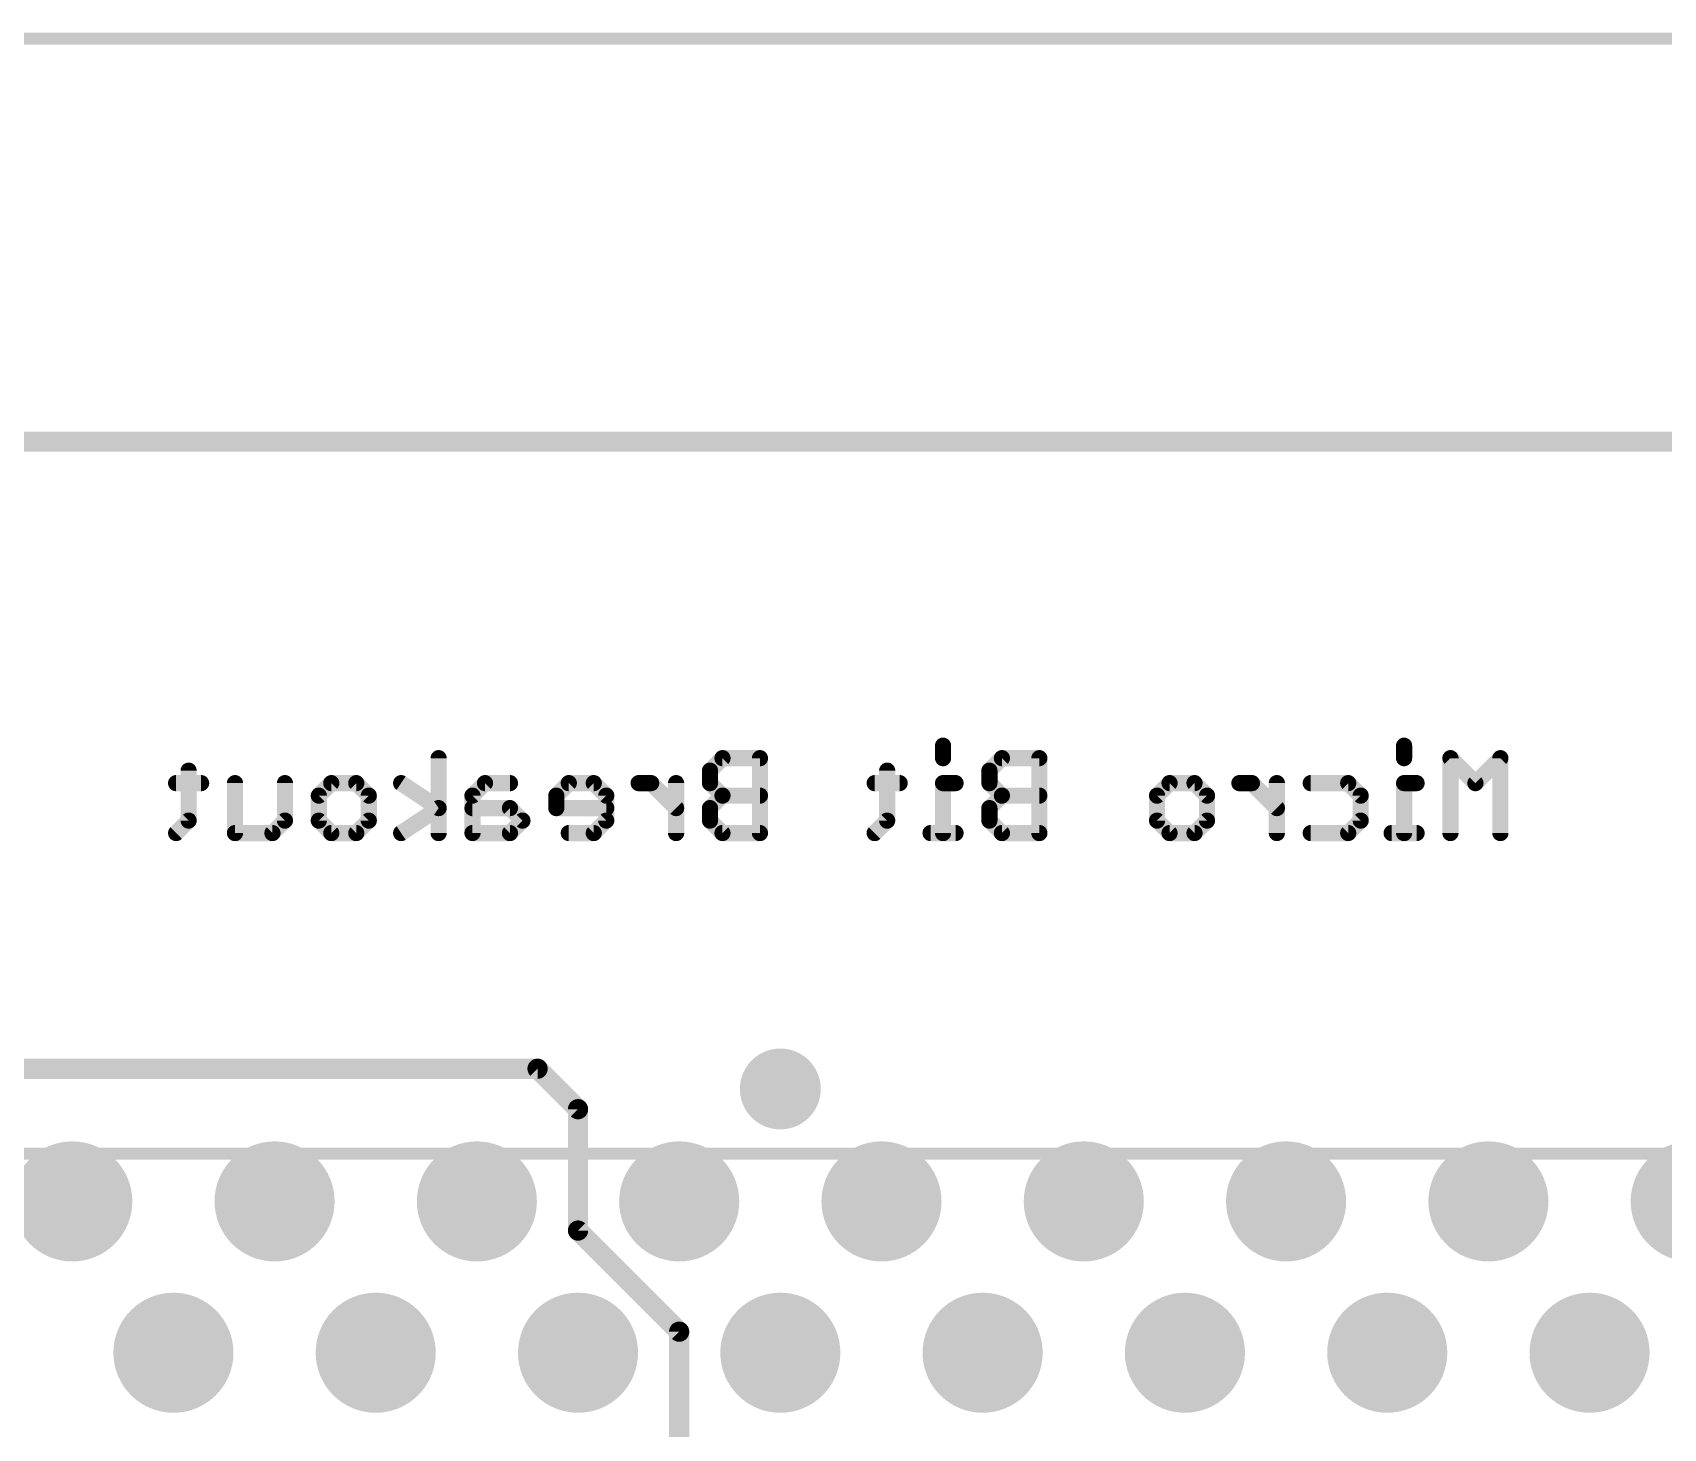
# Model space of a CAD drawing. Extents: x -38 to 87, y -12 to 48.
# Drawn here: x 24.27 to 44.74, y 10.47 to 28 of the extents above; entities that cross this region are included whole.
import ezdxf

# ---------------------------------------------------------------- set-up
doc = ezdxf.new("R2010")
doc.units = 0
for name, color, linetype in [('1', 12, 'CONTINUOUS'), ('16', 132, 'CONTINUOUS'), ('17', 110, 'CONTINUOUS'), ('18', 110, 'CONTINUOUS'), ('20', 53, 'CONTINUOUS'), ('22', 40, 'CONTINUOUS'), ('51', 53, 'CONTINUOUS')]:
    doc.layers.add(name, color=color, linetype=linetype)

# ---------------------------------------------------------------- blocks, each defined once
blk = doc.blocks.new('ROUNDP')
at = {"const_width": 0.5}
blk.add_lwpolyline([(0, -0.25, 1), (0, 0.25, 1), (0, -0.25)], format="xyb", dxfattribs=at)
blk = doc.blocks.new('ROUNDV')
at = {"const_width": 0.5}
blk.add_lwpolyline([(0, -0.25, 1), (0, 0.25, 1), (0, -0.25)], format="xyb", dxfattribs=at)

msp = doc.modelspace()

# ---------------------------------------------------------------- linework, layer by layer
at = {"layer": '1', "const_width": 0.254}
msp.add_lwpolyline([(68.58, 22.86), (0, 22.86)], dxfattribs=at)
at = {"layer": '16', "const_width": 0.254}
for points in [[(68.58, 22.86), (0, 22.86)], [(30.607, 14.986), (8.509, 14.986)], [(31.115, 14.478), (30.607, 14.986)], [(31.115, 12.954), (31.115, 14.478)], [(32.385, 11.684), (31.115, 12.954)], [(32.385, 9.52), (32.385, 11.684)]]:
    msp.add_lwpolyline(points, dxfattribs=at)
at = {"layer": '16', "const_width": 0.127}
for points in [[(30.6519, 15.0309, 1), (30.5621, 14.9411)], [(30.607, 14.9225, 1), (30.607, 15.0495)], [(31.1785, 14.478, 1), (31.0515, 14.478)], [(31.0701, 14.4331, 1), (31.1599, 14.5229)], [(31.1599, 12.9989, 1), (31.0701, 12.9091)], [(31.0515, 12.954, 1), (31.1785, 12.954)], [(32.4485, 11.684, 1), (32.3215, 11.684)], [(32.3401, 11.6391, 1), (32.4299, 11.7289)]]:
    msp.add_lwpolyline(points, format="xyb", dxfattribs=at)
at = {"layer": '20', "const_width": 0.2032}
msp.add_lwpolyline([(67.31, 22.86), (1.27, 22.86)], dxfattribs=at)
at = {"layer": '22', "const_width": 0.2032}
for points in [[(35.698, 19.0425), (35.698, 18.8857)], [(41.4866, 19.0425), (41.4866, 18.8857)], [(29.3646, 17.9451), (29.3646, 18.8857)], [(32.9288, 18.8857), (32.772, 18.7289)], [(33.3991, 18.8857), (32.9288, 18.8857)], [(33.3991, 17.9451), (33.3991, 18.8857)], [(36.437, 18.8857), (36.2802, 18.7289)], [(36.9073, 18.8857), (36.437, 18.8857)], [(36.9073, 17.9451), (36.9073, 18.8857)], [(42.3822, 18.5722), (42.0687, 18.8857)], [(42.0687, 18.8857), (42.0687, 17.9451)], [(42.6958, 18.8857), (42.3822, 18.5722)], [(42.6958, 17.9451), (42.6958, 18.8857)], [(26.3827, 18.5722), (26.0691, 18.5722)], [(26.2259, 18.7289), (26.2259, 18.1019)], [(26.8081, 17.9451), (26.8081, 18.5722)], [(27.4351, 18.5722), (27.4351, 18.1019)], [(27.8605, 18.4154), (28.0173, 18.5722)], [(28.0173, 18.5722), (28.3308, 18.5722)], [(28.3308, 18.5722), (28.4876, 18.4154)], [(29.3646, 18.2586), (28.8943, 18.5722)], [(29.9468, 18.5722), (29.79, 18.4154)], [(30.2603, 18.5722), (29.9468, 18.5722)], [(30.9993, 18.5722), (30.8425, 18.4154)], [(31.3128, 18.5722), (30.9993, 18.5722)], [(31.4696, 18.4154), (31.3128, 18.5722)], [(32.0331, 18.5722), (31.8763, 18.5722)], [(32.3466, 18.2586), (32.0331, 18.5722)], [(32.3466, 17.9451), (32.3466, 18.5722)], [(32.772, 18.7289), (32.772, 18.5722)], [(32.772, 18.5722), (32.9288, 18.4154)], [(35.1532, 18.5722), (34.8396, 18.5722)], [(34.9964, 18.7289), (34.9964, 18.1019)], [(35.8548, 18.5722), (35.698, 18.5722)], [(35.698, 18.5722), (35.698, 17.9451)], [(36.2802, 18.7289), (36.2802, 18.5722)], [(36.2802, 18.5722), (36.437, 18.4154)], [(38.3851, 18.4154), (38.5419, 18.5722)], [(38.5419, 18.5722), (38.8554, 18.5722)], [(38.8554, 18.5722), (39.0122, 18.4154)], [(39.5757, 18.5722), (39.4189, 18.5722)], [(39.8892, 18.2586), (39.5757, 18.5722)], [(39.8892, 17.9451), (39.8892, 18.5722)], [(40.3146, 18.5722), (40.7849, 18.5722)], [(40.7849, 18.5722), (40.9417, 18.4154)], [(41.6433, 18.5722), (41.4866, 18.5722)], [(41.4866, 18.5722), (41.4866, 17.9451)], [(27.8605, 18.1019), (27.8605, 18.4154)], [(28.4876, 18.4154), (28.4876, 18.1019)], [(29.79, 18.4154), (29.79, 17.9451)], [(30.8425, 18.4154), (30.8425, 18.2586)], [(31.4696, 18.1019), (31.4696, 18.4154)], [(32.9288, 18.4154), (32.772, 18.2586)], [(33.3991, 18.4154), (32.9288, 18.4154)], [(36.437, 18.4154), (36.2802, 18.2586)], [(36.9073, 18.4154), (36.437, 18.4154)], [(38.3851, 18.1019), (38.3851, 18.4154)], [(39.0122, 18.4154), (39.0122, 18.1019)], [(40.9417, 18.4154), (40.9417, 18.1019)], [(28.8943, 17.9451), (29.3646, 18.2586)], [(30.2603, 18.2586), (29.79, 18.2586)], [(30.4171, 18.1019), (30.2603, 18.2586)], [(30.8425, 18.2586), (31.4696, 18.2586)], [(32.772, 18.2586), (32.772, 18.1019)], [(36.2802, 18.2586), (36.2802, 18.1019)], [(26.2259, 18.1019), (26.0691, 17.9451)], [(27.2784, 17.9451), (26.8081, 17.9451)], [(27.4351, 18.1019), (27.2784, 17.9451)], [(28.0173, 17.9451), (27.8605, 18.1019)], [(28.3308, 17.9451), (28.0173, 17.9451)], [(28.4876, 18.1019), (28.3308, 17.9451)], [(29.79, 17.9451), (30.2603, 17.9451)], [(30.2603, 17.9451), (30.4171, 18.1019)], [(30.9993, 17.9451), (31.3128, 17.9451)], [(31.3128, 17.9451), (31.4696, 18.1019)], [(32.772, 18.1019), (32.9288, 17.9451)], [(32.9288, 17.9451), (33.3991, 17.9451)], [(34.9964, 18.1019), (34.8396, 17.9451)], [(35.8548, 17.9451), (35.5413, 17.9451)], [(36.2802, 18.1019), (36.437, 17.9451)], [(36.437, 17.9451), (36.9073, 17.9451)], [(38.5419, 17.9451), (38.3851, 18.1019)], [(38.8554, 17.9451), (38.5419, 17.9451)], [(39.0122, 18.1019), (38.8554, 17.9451)], [(40.7849, 17.9451), (40.3146, 17.9451)], [(40.9417, 18.1019), (40.7849, 17.9451)], [(41.6433, 17.9451), (41.3298, 17.9451)]]:
    msp.add_lwpolyline(points, dxfattribs=at)
at = {"layer": '22', "const_width": 0.1016}
for points in [[(35.7488, 19.0425, 1), (35.6472, 19.0425)], [(41.5374, 19.0425, 1), (41.4358, 19.0425)], [(29.4154, 18.8857, 1), (29.3138, 18.8857)], [(32.9288, 18.9365, 1), (32.9288, 18.8349)], [(32.9647, 18.8498, 1), (32.8928, 18.9216)], [(33.4499, 18.8857, 1), (33.3483, 18.8857)], [(33.3991, 18.8349, 1), (33.3991, 18.9365)], [(35.6472, 18.8857, 1), (35.7488, 18.8857)], [(36.437, 18.9365, 1), (36.437, 18.8349)], [(36.4729, 18.8498, 1), (36.401, 18.9216)], [(36.9581, 18.8857, 1), (36.8565, 18.8857)], [(36.9073, 18.8349, 1), (36.9073, 18.9365)], [(41.4358, 18.8857, 1), (41.5374, 18.8857)], [(42.1046, 18.9216, 1), (42.0328, 18.8498)], [(42.1195, 18.8857, 1), (42.0179, 18.8857)], [(42.7466, 18.8857, 1), (42.645, 18.8857)], [(42.7317, 18.8498, 1), (42.6599, 18.9216)], [(26.0691, 18.623, 1), (26.0691, 18.5214)], [(26.2767, 18.7289, 1), (26.1751, 18.7289)], [(26.3827, 18.5214, 1), (26.3827, 18.623)], [(26.8589, 18.5722, 1), (26.7573, 18.5722)], [(27.4859, 18.5722, 1), (27.3843, 18.5722)], [(28.0173, 18.623, 1), (28.0173, 18.5214)], [(28.0532, 18.5362, 1), (27.9814, 18.6081)], [(28.3667, 18.6081, 1), (28.2949, 18.5362)], [(28.3308, 18.5214, 1), (28.3308, 18.623)], [(28.9225, 18.6144, 1), (28.8662, 18.5299)], [(29.9468, 18.623, 1), (29.9468, 18.5214)], [(29.9827, 18.5362, 1), (29.9109, 18.6081)], [(30.2603, 18.5214, 1), (30.2603, 18.623)], [(30.9993, 18.623, 1), (30.9993, 18.5214)], [(31.0352, 18.5362, 1), (30.9633, 18.6081)], [(31.3487, 18.6081, 1), (31.2769, 18.5362)], [(31.3128, 18.5214, 1), (31.3128, 18.623)], [(31.8763, 18.623, 1), (31.8763, 18.5214)], [(32.069, 18.6081, 1), (31.9972, 18.5362)], [(32.0331, 18.5214, 1), (32.0331, 18.623)], [(32.3974, 18.5722, 1), (32.2958, 18.5722)], [(32.8228, 18.7289, 1), (32.7212, 18.7289)], [(32.7361, 18.7649, 1), (32.8079, 18.693)], [(32.8079, 18.6081, 1), (32.7361, 18.5362)], [(34.8396, 18.623, 1), (34.8396, 18.5214)], [(35.0472, 18.7289, 1), (34.9456, 18.7289)], [(35.1532, 18.5214, 1), (35.1532, 18.623)], [(35.698, 18.623, 1), (35.698, 18.5214)], [(35.7488, 18.5722, 1), (35.6472, 18.5722)], [(35.8548, 18.5214, 1), (35.8548, 18.623)], [(36.331, 18.7289, 1), (36.2294, 18.7289)], [(36.2443, 18.7649, 1), (36.3161, 18.693)], [(36.3161, 18.6081, 1), (36.2443, 18.5362)], [(38.5419, 18.623, 1), (38.5419, 18.5214)], [(38.5778, 18.5362, 1), (38.506, 18.6081)], [(38.8913, 18.6081, 1), (38.8195, 18.5362)], [(38.8554, 18.5214, 1), (38.8554, 18.623)], [(39.4189, 18.623, 1), (39.4189, 18.5214)], [(39.6116, 18.6081, 1), (39.5398, 18.5362)], [(39.5757, 18.5214, 1), (39.5757, 18.623)], [(39.94, 18.5722, 1), (39.8384, 18.5722)], [(40.3146, 18.623, 1), (40.3146, 18.5214)], [(40.8208, 18.6081, 1), (40.749, 18.5362)], [(40.7849, 18.5214, 1), (40.7849, 18.623)], [(41.4866, 18.623, 1), (41.4866, 18.5214)], [(41.5374, 18.5722, 1), (41.4358, 18.5722)], [(41.6433, 18.5214, 1), (41.6433, 18.623)], [(42.3463, 18.6081, 1), (42.4182, 18.5362)], [(42.3463, 18.5362, 1), (42.4182, 18.6081)], [(27.9113, 18.4154, 1), (27.8097, 18.4154)], [(27.8246, 18.4513, 1), (27.8964, 18.3795)], [(28.5384, 18.4154, 1), (28.4368, 18.4154)], [(28.4517, 18.3795, 1), (28.5235, 18.4513)], [(29.8408, 18.4154, 1), (29.7392, 18.4154)], [(29.7541, 18.4513, 1), (29.826, 18.3795)], [(30.8933, 18.4154, 1), (30.7917, 18.4154)], [(30.8066, 18.4513, 1), (30.8784, 18.3795)], [(31.5204, 18.4154, 1), (31.4188, 18.4154)], [(31.4336, 18.3795, 1), (31.5055, 18.4513)], [(32.7212, 18.5722, 1), (32.8228, 18.5722)], [(32.9288, 18.4662, 1), (32.9288, 18.3646)], [(32.9647, 18.3795, 1), (32.8928, 18.4513)], [(32.8928, 18.3795, 1), (32.9647, 18.4513)], [(33.3991, 18.3646, 1), (33.3991, 18.4662)], [(36.2294, 18.5722, 1), (36.331, 18.5722)], [(36.437, 18.4662, 1), (36.437, 18.3646)], [(36.4729, 18.3795, 1), (36.401, 18.4513)], [(36.401, 18.3795, 1), (36.4729, 18.4513)], [(36.9073, 18.3646, 1), (36.9073, 18.4662)], [(38.4359, 18.4154, 1), (38.3343, 18.4154)], [(38.3492, 18.4513, 1), (38.421, 18.3795)], [(39.063, 18.4154, 1), (38.9614, 18.4154)], [(38.9763, 18.3795, 1), (39.0481, 18.4513)], [(40.9925, 18.4154, 1), (40.8909, 18.4154)], [(40.9058, 18.3795, 1), (40.9776, 18.4513)], [(29.3928, 18.2164, 1), (29.3365, 18.3009)], [(29.3365, 18.2164, 1), (29.3928, 18.3009)], [(29.79, 18.3094, 1), (29.79, 18.2078)], [(30.2963, 18.2946, 1), (30.2244, 18.2227)], [(30.2603, 18.2078, 1), (30.2603, 18.3094)], [(30.8425, 18.3094, 1), (30.8425, 18.2078)], [(30.7917, 18.2586, 1), (30.8933, 18.2586)], [(31.4696, 18.2078, 1), (31.4696, 18.3094)], [(32.3107, 18.2227, 1), (32.3825, 18.2946)], [(32.8228, 18.2586, 1), (32.7212, 18.2586)], [(32.7361, 18.2946, 1), (32.8079, 18.2227)], [(36.331, 18.2586, 1), (36.2294, 18.2586)], [(36.2443, 18.2946, 1), (36.3161, 18.2227)], [(39.8533, 18.2227, 1), (39.9251, 18.2946)], [(26.0332, 17.981, 1), (26.1051, 17.9092)], [(26.1751, 18.1019, 1), (26.2767, 18.1019)], [(26.2618, 18.0659, 1), (26.19, 18.1378)], [(26.8081, 17.9959, 1), (26.8081, 17.8943)], [(27.2424, 17.981, 1), (27.3143, 17.9092)], [(27.2784, 17.8943, 1), (27.2784, 17.9959)], [(27.3843, 18.1019, 1), (27.4859, 18.1019)], [(27.4711, 18.0659, 1), (27.3992, 18.1378)], [(27.8964, 18.1378, 1), (27.8246, 18.0659)], [(27.8097, 18.1019, 1), (27.9113, 18.1019)], [(28.0173, 17.9959, 1), (28.0173, 17.8943)], [(27.9814, 17.9092, 1), (28.0532, 17.981)], [(28.2949, 17.981, 1), (28.3667, 17.9092)], [(28.3308, 17.8943, 1), (28.3308, 17.9959)], [(28.4368, 18.1019, 1), (28.5384, 18.1019)], [(28.5235, 18.0659, 1), (28.4517, 18.1378)], [(28.8662, 17.9874, 1), (28.9225, 17.9028)], [(29.79, 17.9959, 1), (29.79, 17.8943)], [(30.2244, 17.981, 1), (30.2963, 17.9092)], [(30.2603, 17.8943, 1), (30.2603, 17.9959)], [(30.453, 18.0659, 1), (30.3812, 18.1378)], [(30.3812, 18.0659, 1), (30.453, 18.1378)], [(30.9993, 17.9959, 1), (30.9993, 17.8943)], [(31.2769, 17.981, 1), (31.3487, 17.9092)], [(31.3128, 17.8943, 1), (31.3128, 17.9959)], [(31.4188, 18.1019, 1), (31.5204, 18.1019)], [(31.5055, 18.0659, 1), (31.4336, 18.1378)], [(32.8079, 18.1378, 1), (32.7361, 18.0659)], [(32.7212, 18.1019, 1), (32.8228, 18.1019)], [(32.9288, 17.9959, 1), (32.9288, 17.8943)], [(32.8928, 17.9092, 1), (32.9647, 17.981)], [(33.3991, 17.8943, 1), (33.3991, 17.9959)], [(34.8037, 17.981, 1), (34.8755, 17.9092)], [(34.9456, 18.1019, 1), (35.0472, 18.1019)], [(35.0323, 18.0659, 1), (34.9605, 18.1378)], [(35.5413, 17.9959, 1), (35.5413, 17.8943)], [(35.8548, 17.8943, 1), (35.8548, 17.9959)], [(36.3161, 18.1378, 1), (36.2443, 18.0659)], [(36.2294, 18.1019, 1), (36.331, 18.1019)], [(36.437, 17.9959, 1), (36.437, 17.8943)], [(36.401, 17.9092, 1), (36.4729, 17.981)], [(36.9073, 17.8943, 1), (36.9073, 17.9959)], [(38.421, 18.1378, 1), (38.3492, 18.0659)], [(38.3343, 18.1019, 1), (38.4359, 18.1019)], [(38.5419, 17.9959, 1), (38.5419, 17.8943)], [(38.506, 17.9092, 1), (38.5778, 17.981)], [(38.8195, 17.981, 1), (38.8913, 17.9092)], [(38.8554, 17.8943, 1), (38.8554, 17.9959)], [(38.9614, 18.1019, 1), (39.063, 18.1019)], [(39.0481, 18.0659, 1), (38.9763, 18.1378)], [(40.3146, 17.9959, 1), (40.3146, 17.8943)], [(40.749, 17.981, 1), (40.8208, 17.9092)], [(40.7849, 17.8943, 1), (40.7849, 17.9959)], [(40.8909, 18.1019, 1), (40.9925, 18.1019)], [(40.9776, 18.0659, 1), (40.9058, 18.1378)], [(41.3298, 17.9959, 1), (41.3298, 17.8943)], [(41.6433, 17.8943, 1), (41.6433, 17.9959)], [(26.7573, 17.9451, 1), (26.8589, 17.9451)], [(29.3138, 17.9451, 1), (29.4154, 17.9451)], [(29.7392, 17.9451, 1), (29.8408, 17.9451)], [(32.2958, 17.9451, 1), (32.3974, 17.9451)], [(33.3483, 17.9451, 1), (33.4499, 17.9451)], [(35.6472, 17.9451, 1), (35.7488, 17.9451)], [(36.8565, 17.9451, 1), (36.9581, 17.9451)], [(39.8384, 17.9451, 1), (39.94, 17.9451)], [(41.4358, 17.9451, 1), (41.5374, 17.9451)], [(42.0179, 17.9451, 1), (42.1195, 17.9451)], [(42.645, 17.9451, 1), (42.7466, 17.9451)]]:
    msp.add_lwpolyline(points, format="xyb", dxfattribs=at)
at = {"layer": '51', "const_width": 0.1524}
for points in [[(62.74, 27.92), (5.84, 27.92)], [(62.74, 13.92), (5.84, 13.92)]]:
    msp.add_lwpolyline(points, dxfattribs=at)

# ---------------------------------------------------------------- block references
at = {"layer": '17', "xscale": 1.508, "yscale": 1.508, "rotation": 180}
for p in [(24.765, 13.32), (24.765, 13.32), (27.305, 13.32), (27.305, 13.32), (29.845, 13.32), (29.845, 13.32), (32.385, 13.32), (32.385, 13.32), (34.925, 13.32), (34.925, 13.32), (37.465, 13.32), (37.465, 13.32), (40.005, 13.32), (40.005, 13.32), (42.545, 13.32), (42.545, 13.32), (45.085, 13.32), (45.085, 13.32), (26.035, 11.42), (26.035, 11.42), (28.575, 11.42), (28.575, 11.42), (31.115, 11.42), (31.115, 11.42), (33.655, 11.42), (33.655, 11.42), (36.195, 11.42), (36.195, 11.42), (38.735, 11.42), (38.735, 11.42), (41.275, 11.42), (41.275, 11.42), (43.815, 11.42), (43.815, 11.42)]:
    msp.add_blockref('ROUNDP', p, dxfattribs=at)
at = {"layer": '18', "xscale": 1.016, "yscale": 1.016}
msp.add_blockref('ROUNDV', (33.655, 14.732), dxfattribs=at)
msp.add_blockref('ROUNDV', (33.655, 14.732), dxfattribs=at)

doc.saveas('drawing.dxf')
